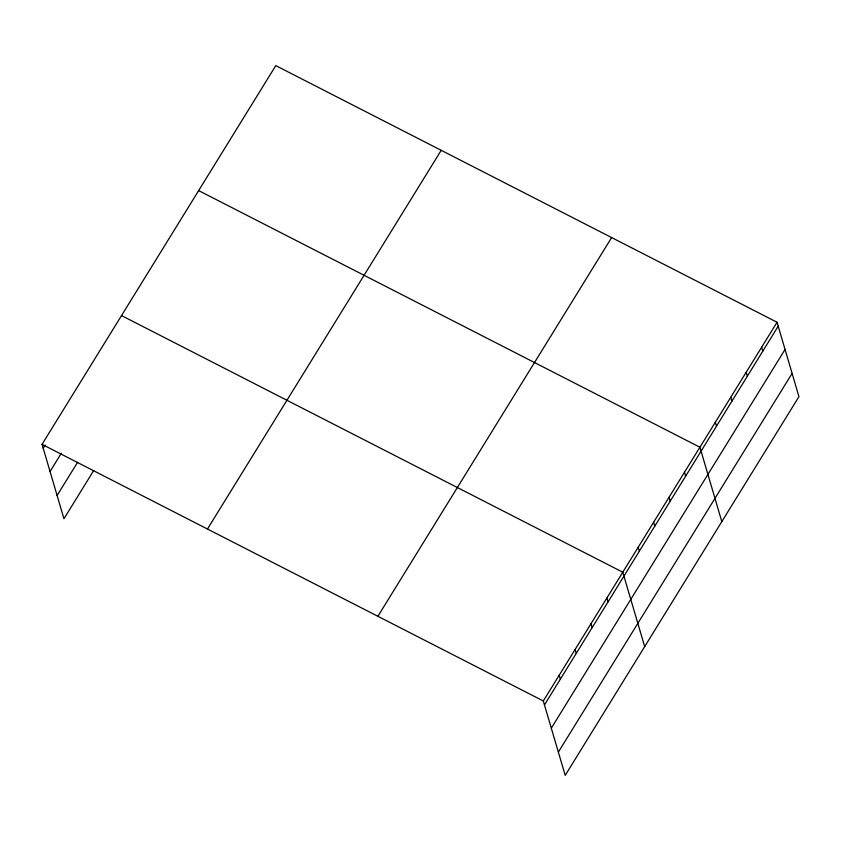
<?xml version="1.0" encoding="UTF-8"?>
<svg xmlns="http://www.w3.org/2000/svg" width="841" height="841" viewBox="0 0 841 841"><rect width="100%" height="100%" fill="white"/><g stroke="black" fill="none" stroke-linecap="round" stroke-linejoin="round"><path stroke-width="1.26" d="M42.05 444.342L275.795 65.619L777.052 322.261L798.95 396.658L565.205 775.381L543.307 700.984L42.05 444.342L63.948 518.739L93.75 470.455M43.206 448.264L45.193 445.047M50.05 471.528L61.309 453.278M57.104 495.486L77.635 462.224M207.464 529.031L441.21 150.318M377.893 616.295L611.638 237.572M543.307 700.984L777.052 322.261M544.463 704.905L778.209 326.182M551.307 728.159L785.052 349.435M558.361 752.117L792.106 373.393M198.665 190.602L699.922 447.233L721.809 521.63M121.524 315.585L622.782 572.216L644.679 646.613M761.631 347.259L762.776 351.181M746.198 372.248L747.355 376.169M730.776 397.246L731.922 401.168M715.344 422.245L716.5 426.166M684.49 472.232L685.646 476.153M669.058 497.231L670.214 501.152M653.636 522.229L654.792 526.151M638.203 547.218L639.36 551.139M606.887 597.972L608.043 601.893M590.992 623.728L592.148 627.638M575.097 649.473L576.253 653.394M559.202 675.228L560.358 679.15"/></g></svg>
